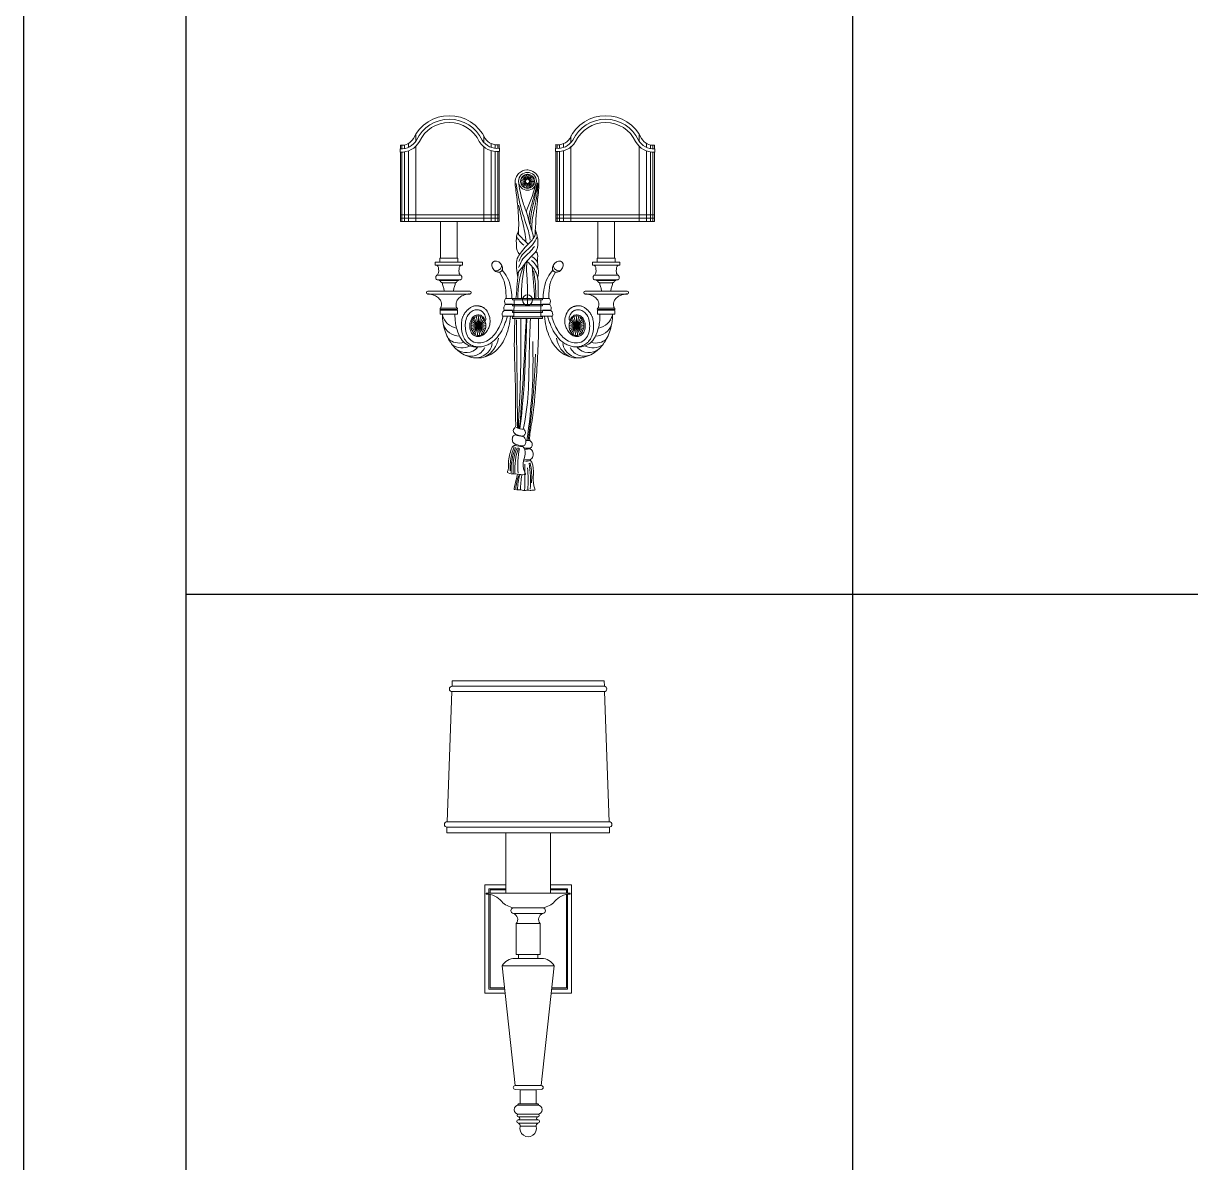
# Model space of a CAD drawing. Header units: inches. Extents: x 274057 to 444617, y 490067 to 635630.
# Drawn here: x 325619 to 326372, y 529808 to 530543 of the extents above; entities that cross this region are included whole.
import ezdxf

# ---------------------------------------------------------------- set-up
doc = ezdxf.new("R2010")
doc.units = ezdxf.units.IN
doc.header["$MEASUREMENT"] = 0
doc.layers.add('Bronze', color=40, linetype='Continuous', lineweight=0)
doc.layers.add('Lighting', color=7, linetype='Continuous', lineweight=0)
for name, color, linetype in [('CQ SPOT DETAIL DIMENSION', 9, 'Continuous'), ('CQ-legend tex box', 3, 'Continuous'), ('E-LITE-FIXT-NORM-CEILING', 3, 'Continuous')]:
    doc.layers.add(name, color=color, linetype=linetype)

# ---------------------------------------------------------------- blocks, each defined once
blk = doc.blocks.new('laudarte T150')
at = {"color": 1, "lineweight": 0}
for p, q in [((-4947.3, -10894.7), (-4932.8, -10894.7)), ((-4940.1, -10901.9), (-4940.1, -10887.5))]:
    blk.add_line(p, q, dxfattribs=at)
blk.add_circle((-4940.1, -10894.7), 7.21, dxfattribs=at)
at = {"layer": 'Bronze', "color": 0, "lineweight": 0}
for p, q in [((-5098.4, -10659.6), (-5098.4, -10669.7)), ((-5001.7, -10661.9), (-5001.7, -10672)), ((-4878.4, -10661.9), (-4878.4, -10672)), ((-4781.7, -10659.6), (-4781.7, -10669.7)), ((-5120.1, -10675.4), (-5120.1, -10680.4)), ((-5120.1, -10685), (-5120.1, -10783.6)), ((-5117.9, -10675.4), (-5117.9, -10680.4)), ((-5117.9, -10685), (-5117.9, -10783.6)), ((-5114.5, -10675.4), (-5114.5, -10680.1)), ((-5114.5, -10684.8), (-5114.5, -10783.6)), ((-5108.8, -10672.9), (-5108.8, -10678.4)), ((-5108.8, -10683.4), (-5108.8, -10783.6)), ((-5098.4, -10676.9), (-5098.4, -10783.6)), ((-5001.7, -10676.9), (-5001.7, -10783.6)), ((-4991.3, -10672.9), (-4991.3, -10678.4)), ((-4991.3, -10683.4), (-4991.3, -10783.6)), ((-4985.6, -10675.4), (-4985.6, -10679.7)), ((-4985.6, -10684.8), (-4985.6, -10783.6)), ((-4982.2, -10675.4), (-4982.2, -10679.8)), ((-4982.2, -10685), (-4982.2, -10783.6)), ((-4980.1, -10675.4), (-4980.1, -10679.6)), ((-4980.1, -10685), (-4980.1, -10783.6)), ((-4900.1, -10675.4), (-4900.1, -10679.6)), ((-4900.1, -10685), (-4900.1, -10783.6)), ((-4897.9, -10675.4), (-4897.9, -10679.8)), ((-4897.9, -10685), (-4897.9, -10783.6)), ((-4894.5, -10675.4), (-4894.5, -10679.7)), ((-4894.5, -10684.8), (-4894.5, -10783.6)), ((-4888.8, -10672.9), (-4888.8, -10678.4)), ((-4888.8, -10683.4), (-4888.8, -10783.6)), ((-4878.4, -10676.9), (-4878.4, -10783.6)), ((-4781.7, -10676.9), (-4781.7, -10783.6)), ((-4771.3, -10672.9), (-4771.3, -10678.4)), ((-4771.3, -10683.4), (-4771.3, -10783.6)), ((-4765.6, -10675.4), (-4765.6, -10680.1)), ((-4765.6, -10684.8), (-4765.6, -10783.6)), ((-4762.2, -10675.4), (-4762.2, -10680.4)), ((-4762.2, -10685), (-4762.2, -10783.6)), ((-4760.1, -10675.4), (-4760.1, -10680.4)), ((-4760.1, -10685), (-4760.1, -10783.6))]:
    blk.add_line(p, q, dxfattribs=at)
at = {"layer": 'Bronze', "lineweight": 0}
for p, q in [((-5034.7, -10859.6), (-5068.3, -10859.6)), ((-5035.3, -10866), (-5067.8, -10866)), ((-5038.3, -10867.1), (-5064.7, -10867.1)), ((-4845.4, -10859.6), (-4811.8, -10859.6)), ((-4844.8, -10866), (-4812.4, -10866)), ((-4841.8, -10867.1), (-4815.4, -10867.1)), ((-5042.2, -10870.3), (-5060.9, -10870.3)), ((-4837.9, -10870.3), (-4819.2, -10870.3))]:
    blk.add_line(p, q, dxfattribs=at)
at = {"layer": 'Bronze', "color": 0, "lineweight": 0}
for points in [[(-5120.1, -10675.4, 0.298295), (-5101.8, -10665.7, -0.631092), (-4999.9, -10665.7, 0.301759), (-4980.1, -10674.5, -0.068954)], [(-4760.1, -10675.4, -0.298295), (-4778.3, -10665.7, 0.631092), (-4880.2, -10665.7, -0.301759), (-4900.1, -10674.5, 0.068954)], [(-5120.5, -10680.3, 0.300102), (-5097.4, -10668, -0.633889), (-5004.3, -10668.1, 0.299887), (-4979.7, -10679.5, 0.299887)], [(-5120.5, -10685, 0.296839), (-5093.3, -10670.1, -0.636601), (-5008.3, -10670.3, 0.295877), (-4979.7, -10684.2, 0.295877)], [(-4759.6, -10680.3, -0.300102), (-4782.7, -10668, 0.633889), (-4875.8, -10668.1, -0.299887), (-4900.4, -10679.5, -0.299887)], [(-4759.6, -10685, -0.296839), (-4786.8, -10670.1, 0.636601), (-4871.8, -10670.3, -0.295877), (-4900.4, -10684.2, -0.295877)]]:
    blk.add_lwpolyline(points, format="xyb", dxfattribs=at)
for points in [[(-5120.5, -10680.3), (-5120.5, -10685)], [(-5120.1, -10680.4), (-5120.1, -10675.4)], [(-5051.5, -10783.6), (-5120.1, -10783.6), (-5120.1, -10685)], [(-4980.1, -10684.2), (-4980.1, -10783.6), (-5051.5, -10783.6)], [(-4980.1, -10674.5), (-4980.1, -10679.6)], [(-4980.1, -10679.6), (-4980.1, -10675.4)], [(-4979.7, -10679.5), (-4979.7, -10684.2)], [(-4900.4, -10679.5), (-4900.4, -10684.2)], [(-4900.1, -10674.5), (-4900.1, -10679.6)], [(-4900.1, -10679.6), (-4900.1, -10675.4)], [(-4900.1, -10684.2), (-4900.1, -10783.6), (-4828.6, -10783.6)], [(-4828.6, -10783.6), (-4760.1, -10783.6), (-4760.1, -10685)], [(-4760.1, -10680.4), (-4760.1, -10675.4)], [(-4759.6, -10680.3), (-4759.6, -10685)]]:
    blk.add_lwpolyline(points, dxfattribs=at)
at = {"layer": 'Bronze', "lineweight": 0}
for points in [[(-4946.9, -10719.3), (-4945.1, -10719), (-4941.7, -10724.1)], [(-4944.9, -10717.8), (-4943.1, -10718), (-4941, -10723.8)], [(-4942.5, -10716.9), (-4940.8, -10717.5), (-4940.3, -10723.7)], [(-4940.1, -10716.6), (-4938.6, -10717.6), (-4939.6, -10723.7)], [(-4937.6, -10716.9), (-4936.4, -10718.2), (-4938.9, -10723.9)], [(-4935.2, -10717.8), (-4934.4, -10719.4), (-4938.3, -10724.3)], [(-4933.2, -10719.3), (-4932.8, -10721), (-4937.7, -10724.8)], [(-4950, -10725.9), (-4948.9, -10724.5), (-4942.9, -10725.9)], [(-4949.9, -10728.4), (-4949.1, -10726.8), (-4943, -10726.6)], [(-4949.6, -10723.5), (-4948.1, -10722.3), (-4942.6, -10725.2)], [(-4949.1, -10730.8), (-4948.8, -10729), (-4942.8, -10727.3)], [(-4948.5, -10721.2), (-4946.8, -10720.5), (-4942.2, -10724.6)], [(-4947.7, -10732.9), (-4947.9, -10731.1), (-4942.6, -10728)], [(-4945.9, -10734.6), (-4946.5, -10732.9), (-4942.1, -10728.6)], [(-4943.7, -10735.8), (-4944.7, -10734.3), (-4941.5, -10729)], [(-4941.3, -10736.4), (-4942.7, -10735.3), (-4940.9, -10729.3)], [(-4938.8, -10736.4), (-4940.4, -10735.6), (-4940.2, -10729.4)], [(-4936.4, -10735.8), (-4938.1, -10735.4), (-4939.4, -10729.4)], [(-4934.2, -10734.6), (-4936, -10734.7), (-4938.8, -10729.1)], [(-4932.4, -10732.9), (-4934.1, -10733.4), (-4938.2, -10728.7)], [(-4931, -10730.8), (-4932.6, -10731.7), (-4937.7, -10728.2)], [(-4931.6, -10721.2), (-4931.7, -10723), (-4937.4, -10725.4)], [(-4930.2, -10728.4), (-4931.5, -10729.7), (-4937.3, -10727.5)], [(-4930.6, -10723.5), (-4931.1, -10725.2), (-4937.2, -10726.1)], [(-4930.1, -10725.9), (-4931, -10727.5), (-4937.2, -10726.8)], [(-5063.8, -10914.7), (-5051.5, -10914.7)], [(-5063.5, -10909.3), (-5051.5, -10909.3)], [(-5063.3, -10908.4), (-5051.5, -10908.4)], [(-5063.2, -10906.2), (-5051.5, -10906.2)], [(-5039.8, -10906.2), (-5051.5, -10906.2)], [(-5039.7, -10908.4), (-5051.5, -10908.4)], [(-5039.6, -10909.3), (-5051.5, -10909.3)], [(-5039.3, -10914.7), (-5051.5, -10914.7)], [(-5009.5, -10931.2), (-5009.5, -10918.9), (-5009.9, -10917.2)], [(-5009.5, -10931.2), (-5006.4, -10919.3), (-5006.4, -10917.9)], [(-4870.6, -10931.2), (-4873.7, -10919.3), (-4873.7, -10917.9)], [(-4870.6, -10931.2), (-4870.6, -10918.9), (-4870.2, -10917.2)], [(-4840.8, -10914.7), (-4828.6, -10914.7)], [(-4840.5, -10909.3), (-4828.6, -10909.3)], [(-4840.4, -10908.4), (-4828.6, -10908.4)], [(-4840.3, -10906.2), (-4828.6, -10906.2)], [(-4816.9, -10906.2), (-4828.6, -10906.2)], [(-4816.8, -10908.4), (-4828.6, -10908.4)], [(-4816.6, -10909.3), (-4828.6, -10909.3)], [(-4816.3, -10914.7), (-4828.6, -10914.7)], [(-5009.5, -10931.2), (-5020, -10930.5)], [(-5009.5, -10931.2), (-5019.9, -10933.1)], [(-5009.5, -10931.2), (-5019.7, -10927.8)], [(-5009.5, -10931.2), (-5019.4, -10935.8)], [(-5009.5, -10931.2), (-5019, -10925.1)], [(-5009.5, -10931.2), (-5018.4, -10938.5)], [(-5009.5, -10931.2), (-5017.7, -10922.4)], [(-5009.5, -10931.2), (-5016.7, -10941.1), (-5016.8, -10941.2)], [(-5009.5, -10931.2), (-5015.4, -10920.4), (-5015.8, -10920)], [(-5009.5, -10931.2), (-5014, -10942.6), (-5014.2, -10943.6)], [(-5009.5, -10931.2), (-5012.5, -10919.3), (-5013.1, -10918.1)], [(-5009.5, -10931.2), (-5011, -10943.3), (-5010.9, -10944.9)], [(-5009.5, -10931.2), (-5003.6, -10920.4), (-5003.4, -10919.8)], [(-5009.5, -10931.2), (-5001.3, -10922.4)], [(-5009.5, -10931.2), (-5000, -10925.1)], [(-5009.5, -10931.2), (-4999.3, -10927.8)], [(-5009.5, -10931.2), (-4999, -10930.5)], [(-5009.5, -10931.2), (-4999.1, -10933.1)], [(-5009.5, -10931.2), (-4999.6, -10935.8)], [(-5009.5, -10931.2), (-5000.6, -10938.5)], [(-5009.5, -10931.2), (-5002.3, -10941.1), (-5002.2, -10941.2)], [(-5009.5, -10931.2), (-5005, -10942.6), (-5004.4, -10943.4)], [(-5009.5, -10931.2), (-5007.9, -10943.3), (-5007.4, -10944.8)], [(-4870.6, -10931.2), (-4881.1, -10930.5)], [(-4870.6, -10931.2), (-4881, -10933.1)], [(-4870.6, -10931.2), (-4880.8, -10927.8)], [(-4870.6, -10931.2), (-4880.5, -10935.8)], [(-4870.6, -10931.2), (-4880.1, -10925.1)], [(-4870.6, -10931.2), (-4879.6, -10938.5)], [(-4870.6, -10931.2), (-4878.8, -10922.4)], [(-4870.6, -10931.2), (-4877.8, -10941.1), (-4877.9, -10941.2)], [(-4870.6, -10931.2), (-4876.5, -10920.4), (-4876.7, -10919.8)], [(-4870.6, -10931.2), (-4875.1, -10942.6), (-4875.7, -10943.4)], [(-4870.6, -10931.2), (-4872.2, -10943.3), (-4872.7, -10944.8)], [(-4870.6, -10931.2), (-4867.6, -10919.3), (-4867, -10918.1)], [(-4870.6, -10931.2), (-4864.7, -10920.4), (-4864.3, -10920)], [(-4870.6, -10931.2), (-4862.4, -10922.4)], [(-4870.6, -10931.2), (-4861.1, -10925.1)], [(-4870.6, -10931.2), (-4860.4, -10927.8)], [(-4870.6, -10931.2), (-4860.1, -10930.5)], [(-4870.6, -10931.2), (-4869.1, -10943.3), (-4869.2, -10944.9)], [(-4870.6, -10931.2), (-4866.1, -10942.6), (-4865.9, -10943.6)], [(-4870.6, -10931.2), (-4863.4, -10941.1), (-4863.4, -10941.2)], [(-4870.6, -10931.2), (-4861.7, -10938.5)], [(-4870.6, -10931.2), (-4860.7, -10935.8)], [(-4870.6, -10931.2), (-4860.2, -10933.1)]]:
    blk.add_lwpolyline(points, dxfattribs=at)
at = {"layer": 'Bronze', "color": 0, "lineweight": 0}
for points in [[(-4980.1, -10778.6), (-5120.1, -10778.6), (-5120.1, -10774), (-4980.1, -10774)], [(-4900.1, -10778.6), (-4760.1, -10778.6), (-4760.1, -10774), (-4900.1, -10774)]]:
    blk.add_lwpolyline(points, close=True, dxfattribs=at)
at = {"layer": 'Bronze', "lineweight": 0}
for points in [[(-5039.8, -10783.6), (-5063.3, -10783.6), (-5063.3, -10835.6), (-5039.8, -10835.6)], [(-4840.3, -10783.6), (-4816.8, -10783.6), (-4816.8, -10835.6), (-4840.3, -10835.6)], [(-5070.9, -10841), (-5032.2, -10841), (-5032.2, -10845.2), (-5070.9, -10845.2)], [(-5038.8, -10835.6), (-5064.3, -10835.6), (-5064.3, -10841), (-5038.8, -10841)], [(-4809.2, -10841), (-4847.9, -10841), (-4847.9, -10845.2), (-4809.2, -10845.2)], [(-4841.3, -10835.6), (-4815.8, -10835.6), (-4815.8, -10841), (-4841.3, -10841)], [(-4961.2, -10892.6), (-4918.9, -10892.6), (-4918.9, -10894.7), (-4961.2, -10894.7)], [(-4961.2, -10901), (-4918.9, -10901), (-4918.9, -10903), (-4961.2, -10903)], [(-4959.1, -10894.7), (-4921.1, -10894.7), (-4920.9, -10918.8), (-4958.9, -10918.8)], [(-4961.2, -10910.3), (-4918.9, -10910.3), (-4918.9, -10912.4), (-4961.2, -10912.4)], [(-4961.2, -10918.8), (-4918.9, -10918.8), (-4918.9, -10920.9), (-4961.2, -10920.9)]]:
    blk.add_lwpolyline(points, close=True, dxfattribs=at)
for points in [[(-5051.5, -10882), (-5081.2, -10882, 1), (-5081.2, -10886.3), (-5051.6, -10886.3)], [(-5051.5, -10882), (-5021.9, -10882, -1), (-5021.9, -10886.3), (-5051.5, -10886.3)], [(-4828.6, -10882), (-4858.3, -10882, 1), (-4858.3, -10886.3), (-4828.6, -10886.3)], [(-4828.6, -10882), (-4798.9, -10882, -1), (-4798.9, -10886.3), (-4828.5, -10886.3)], [(-4961.2, -10901.2), (-4971.6, -10901.2, 0.275839), (-4973.2, -10909.2), (-4961.2, -10909.3)], [(-4961.2, -10892.6), (-4971.4, -10892.5, 0.259568), (-4971.6, -10900.7), (-4961.3, -10900.7)], [(-4918.9, -10892.6), (-4908.7, -10892.5, -0.259568), (-4908.5, -10900.7), (-4918.8, -10900.7)], [(-4918.9, -10901.2), (-4908.5, -10901.2, -0.275839), (-4906.9, -10909.2), (-4918.9, -10909.3)], [(-4961.2, -10909.8), (-4973.3, -10909.7, 0.356307), (-4975.3, -10917.8), (-4959.2, -10917.8)], [(-4918.9, -10909.8), (-4906.8, -10909.7, -0.356307), (-4904.8, -10917.8), (-4920.9, -10917.8)]]:
    blk.add_lwpolyline(points, format="xyb", dxfattribs=at)
for radius in [12.7, 9.99, 2.9]:
    blk.add_circle((-4940.1, -10726.5), radius, dxfattribs=at)
for centre, radius, start, end in [((-4955.9, -10790.1), 34.3, 308.1543, 335.5186), ((-4931.9, -10855.6), 26.8, 123.9941, 146.6678), ((-4985.2, -10844.8), 8.81, 263.6382, 355.4454), ((-4927.4, -10861.6), 29.5, 128.9244, 163.1237), ((-4261, -10925), 689.9, 173.5169, 177.3126), ((-5143, -10889.8), 211.5, 359.2242, 12.7528), ((-5046.7, -10889.2), 120.3, 358.3826, 20.9528), ((-4894.9, -10844.8), 8.81, 184.5546, 276.3618), ((-4783.8, -10886), 168, 168.7327, 182.2739), ((-5036.3, -10909.7), 25.1, 195.261, 260.3441), ((-4843.8, -10909.7), 25.1, 279.6559, 344.739), ((-5036.6, -10922), 23.8, 198.4854, 270.1751), ((-4843.5, -10922), 23.8, 269.8249, 341.5146), ((-5037.4, -10935), 20.7, 224.0227, 290.1321), ((-5017.5, -10942.7), 36.9, 298.0942, 350.6109), ((-4862.6, -10942.7), 36.9, 189.3891, 241.9058), ((-4842.8, -10935), 20.7, 249.8679, 315.9773), ((-5032.5, -10937.4), 25, 234.1726, 296.1093), ((-5027, -10946.9), 22.4, 231.5048, 316.8515), ((-5020.2, -10952.4), 22, 242.407, 334.0171), ((-5013.8, -10952.5), 24.2, 265.3547, 350.3827), ((-4203.3, -10979.7), 744.6, 177.9976, 188.8072), ((-4866.3, -10952.5), 24.2, 189.6173, 274.6453), ((-4859.9, -10952.4), 22, 205.9829, 297.593), ((-4853.1, -10946.9), 22.4, 223.1485, 308.4952), ((-4847.6, -10937.4), 25, 243.8907, 305.8274), ((-3857.3, -10939), 1094.6, 181.7078, 188.1269), ((-4935.9, -11050.9), 27.1, 272.225, 296.0521), ((-4939.1, -11113.5), 19.8, 86.0099, 104.1541), ((-4938.5, -11044.7), 43.2, 276.8379, 290.9401), ((-4935.3, -11051.3), 36.8, 273.1178, 289.967), ((-4935.3, -11069.1), 32.3, 274.6669, 293.9112), ((-4940.9, -11085.9), 18.9, 261.1075, 285.7856), ((-4938.4, -11080.4), 25.7, 258.1688, 274.2846), ((-4936.3, -11049), 53.5, 273.6125, 285.0045), ((-5060.7, -11130.1), 134.3, 355.7319, 10.6609), ((-5015.3, -11134.6), 93.2, 356.7543, 18.8774), ((-4996.6, -11133), 77, 354.7476, 22.0976), ((-4999.2, -11134.9), 82.2, 356.632, 22.3894), ((-4991.4, -11132.7), 76.1, 356.9958, 23.0688), ((-4859.6, -11145.9), 86.5, 166.3866, 185.3826), ((-4938.5, -11106.1), 17, 249.3592, 279.8639), ((-4801.6, -11151.1), 142.9, 169.8444, 184.643), ((-4940.3, -11101.7), 19.6, 258.2677, 281.1609), ((-4722.1, -11150.2), 218.9, 175.3583, 183.6164), ((-4370.9, -11144.3), 565.5, 178.2919, 182.0713), ((-5072.1, -11165.3), 141.9, 0.6767, 9.0012), ((-5031.9, -11169.5), 106.2, 3.1967, 14.5839), ((-4981.8, -11166.3), 58.6, 3.7148, 23.0699)]:
    blk.add_arc(centre, radius, start, end, dxfattribs=at)
at = {"layer": 'Bronze', "lineweight": 0, "extrusion": (0, 0, -1)}
for centre, major_axis, ratio in [((-4983.1, -10847.5), (5.95, -6.33), 0.764848), ((-5009.5, -10931.2), (-0.1, 13.9), 0.756587)]:
    blk.add_ellipse(centre, major_axis=major_axis, ratio=ratio, dxfattribs=at)
at = {"layer": 'Bronze', "lineweight": 0}
for centre, major_axis, ratio in [((-4897.1, -10847.5), (-5.95, -6.33), 0.764848), ((-4870.6, -10931.2), (0.1, 13.9), 0.756587)]:
    blk.add_ellipse(centre, major_axis=major_axis, ratio=ratio, dxfattribs=at)
for points in [[(-4950.9, -10802.5), (-4953.8, -10758.6), (-4956.2, -10732.1), (-4953.5, -10717.1), (-4945.6, -10711.7), (-4939, -10710.4), (-4927.5, -10715.5), (-4923.8, -10721), (-4923.7, -10739.8), (-4926.5, -10764.4), (-4927.6, -10784.5), (-4927.3, -10801.7)], [(-4955.3, -10730.7), (-4950.6, -10762.4), (-4946.3, -10787.1), (-4946.2, -10793.2), (-4946.2, -10797.3)], [(-4954.7, -10729.4), (-4952, -10742.4), (-4945.2, -10773.5), (-4943.7, -10784.5), (-4943.6, -10788.1)], [(-4954.2, -10728.6), (-4949.6, -10746.3), (-4944.9, -10763.7), (-4942.5, -10775.2), (-4941.8, -10780.8)], [(-4952.7, -10726.5), (-4946.5, -10747.9), (-4939.3, -10767.1), (-4938.5, -10770)], [(-4927.4, -10726.5), (-4929.6, -10740.6), (-4934.6, -10759.3), (-4937.7, -10767.9), (-4942.1, -10782.2), (-4946.5, -10798.3), (-4948.3, -10804.3), (-4948.4, -10807.4)], [(-4924.1, -10729.6), (-4928.8, -10755.9), (-4937, -10783.4), (-4943.2, -10805), (-4943.9, -10809.9)], [(-4951.2, -10795.4), (-4953.9, -10804.4), (-4954.1, -10820.6), (-4953.4, -10823.2), (-4946.6, -10831.8), (-4937.7, -10841.7), (-4931, -10850.3), (-4926.1, -10857.2), (-4926.1, -10860.6), (-4926.5, -10861.3)], [(-4951.2, -10795.4), (-4950.9, -10802.3), (-4947.8, -10808.2), (-4936.8, -10820), (-4930.1, -10828.4), (-4925.9, -10835.1), (-4925.5, -10836.1)], [(-4954.1, -10805.1), (-4947, -10816.5), (-4931.1, -10833.2), (-4927.8, -10840.3)], [(-4949.9, -10818.8), (-4942.9, -10827.2), (-4933.6, -10836.5), (-4929, -10845.2), (-4927.2, -10848.7)], [(-4925.9, -10860), (-4924.3, -10846), (-4925.5, -10836.1)], [(-4923.7, -10892.6), (-4924.9, -10881.4), (-4926.3, -10862.5), (-4926.5, -10861.3), (-4927.6, -10854.2)], [(-5081, -10885.8), (-5077.9, -10886.3), (-5070.2, -10889), (-5065, -10892.9), (-5062.4, -10897.4), (-5061.9, -10900.7), (-5062.2, -10903.8), (-5063.4, -10906.4), (-5064, -10907.3), (-5063.2, -10908.7), (-5063.3, -10909.1), (-5063.6, -10909.4), (-5063.8, -10910), (-5063.8, -10914.7)], [(-5022.1, -10885.8), (-5025.2, -10886.3), (-5032.9, -10889), (-5038.1, -10892.9), (-5040.7, -10897.4), (-5041.1, -10900.7), (-5040.9, -10903.8), (-5039.7, -10906.4), (-5039, -10907.3), (-5039.8, -10908.7), (-5039.8, -10909.1), (-5039.4, -10909.4), (-5039.2, -10910), (-5039.3, -10914.7)], [(-4858, -10885.8), (-4854.9, -10886.3), (-4847.2, -10889), (-4842, -10892.9), (-4839.4, -10897.4), (-4839, -10900.7), (-4839.2, -10903.8), (-4840.4, -10906.4), (-4841.1, -10907.3), (-4840.3, -10908.7), (-4840.3, -10909.1), (-4840.7, -10909.4), (-4840.9, -10910), (-4840.8, -10914.7)], [(-4799.1, -10885.8), (-4802.2, -10886.3), (-4809.9, -10889), (-4815.1, -10892.9), (-4817.7, -10897.4), (-4818.2, -10900.7), (-4817.9, -10903.8), (-4816.7, -10906.4), (-4816.1, -10907.3), (-4816.9, -10908.7), (-4816.8, -10909.1), (-4816.5, -10909.4), (-4816.3, -10910), (-4816.3, -10914.7)], [(-4944.2, -10921.1), (-4942.6, -10968.3), (-4934.8, -11074), (-4934.7, -11077.5), (-4935.8, -11079.1), (-4937.2, -11082.4), (-4936.9, -11084.3), (-4935.8, -11086), (-4934.3, -11087.3), (-4933.3, -11087.7), (-4933.2, -11087.9), (-4933.6, -11088.1), (-4935.4, -11089.2), (-4937.4, -11092.3), (-4937.8, -11094.9), (-4937.2, -11098), (-4936.1, -11100.3), (-4934.2, -11101.2), (-4932.1, -11101.7), (-4932, -11101.8), (-4932.4, -11102.2), (-4933.3, -11102.4), (-4934.6, -11103.6), (-4935.9, -11105.7), (-4936.8, -11109.2), (-4936.4, -11138.8), (-4937, -11141.8), (-4936.8, -11141.8), (-4935.2, -11142.1), (-4925.6, -11141.4), (-4916.9, -11140.9), (-4912.8, -11139.9), (-4911.6, -11138), (-4911.7, -11137.8), (-4913.1, -11127.4), (-4916.6, -11108), (-4919.4, -11102.2), (-4921.3, -11100.9), (-4922.6, -11100.5), (-4922.6, -11099.1), (-4921.2, -11098.1), (-4918.6, -11093.2), (-4919.6, -11087.8), (-4921.5, -11086.2), (-4923, -11085.7), (-4923.1, -11085.1), (-4922.4, -11084.2), (-4920.9, -11082.3), (-4919.9, -11079.8), (-4921.3, -11076.6), (-4922.8, -11075), (-4923.4, -11072.8), (-4923.4, -11069.6), (-4923.3, -11031.2), (-4921.5, -10970.4), (-4922.1, -10921.1)], [(-4927.1, -11076.5), (-4930.1, -11004.5), (-4930.8, -10921.1)], [(-4925.9, -11076), (-4925.5, -11026.7), (-4924.3, -10922.9)]]:
    blk.add_spline(points, degree=3, dxfattribs=at)
for points, knots in [([(-4927.4, -10760.1), (-4929.3, -10768.4), (-4932.4, -10781.2), (-4936.5, -10798.6), (-4937.5, -10808), (-4937.9, -10812.7)], [0, 0, 0, 0, 25.485911, 39.395704, 53.714859, 53.714859, 53.714859, 53.714859]), ([(-4927.5, -10796.9), (-4926.8, -10798.2), (-4925.9, -10800.7), (-4932.6, -10806.9), (-4936.9, -10812), (-4941, -10815.7)], [0, 0, 0, 0, 3.043732, 7.415023, 24.29117, 24.29117, 24.29117, 24.29117]), ([(-4929, -10829.9), (-4928.2, -10829.1), (-4924.4, -10825), (-4924.3, -10814.2), (-4924.1, -10803.9), (-4926.5, -10798.5), (-4927.5, -10796.9)], [72.109381, 72.109381, 72.109381, 72.109381, 75.349525, 88.635986, 101.826513, 106.247988, 106.247988, 106.247988, 106.247988]), ([(-4952.1, -10825.7), (-4952.7, -10826.4), (-4955.4, -10829.9), (-4952.5, -10843.3), (-4957.5, -10855.4), (-4954.4, -10863.3), (-4954.2, -10863.7)], [39.30217, 39.30217, 39.30217, 39.30217, 42.035863, 52.283079, 76.662266, 77.897437, 77.897437, 77.897437, 77.897437]), ([(-5069.4, -10845.2), (-5068.5, -10845.7), (-5066.2, -10846.8), (-5066.1, -10851.3), (-5065.6, -10855), (-5066.8, -10858.1), (-5068.4, -10859.5), (-5069.6, -10860.6), (-5070.2, -10862), (-5070.2, -10863.6), (-5069.5, -10865.2), (-5067.8, -10866.3), (-5065.7, -10865.6), (-5065, -10867.1), (-5064.1, -10867.2), (-5062.9, -10867.9), (-5063, -10870), (-5061.5, -10870.1), (-5060.7, -10870.2), (-5060.6, -10873.1), (-5058.7, -10876.5), (-5058.3, -10880.2), (-5058.2, -10882)], [0, 0, 0, 0, 2.91398, 7.246775, 11.842572, 14.561696, 16.606637, 18.182231, 19.308587, 21.157082, 22.788951, 24.342065, 26.804687, 27.957566, 28.515678, 29.246821, 31.998962, 32.720639, 33.381562, 34.202309, 40.17056, 45.449802, 45.449802, 45.449802, 45.449802]), ([(-5033.6, -10845.2), (-5034.5, -10845.7), (-5036.9, -10846.8), (-5037, -10851.3), (-5037.4, -10855), (-5036.3, -10858.1), (-5034.7, -10859.5), (-5033.5, -10860.6), (-5032.9, -10862), (-5032.9, -10863.6), (-5033.6, -10865.2), (-5035.2, -10866.3), (-5037.3, -10865.6), (-5038.1, -10867.1), (-5038.9, -10867.2), (-5040.1, -10867.9), (-5040.1, -10870), (-5041.5, -10870.1), (-5042.4, -10870.2), (-5042.5, -10873.1), (-5044.3, -10876.5), (-5044.7, -10880.2), (-5044.9, -10882)], [0, 0, 0, 0, 2.91398, 7.246775, 11.842572, 14.561696, 16.606637, 18.182231, 19.308587, 21.157082, 22.788951, 24.342065, 26.804687, 27.957566, 28.515678, 29.246821, 31.998962, 32.720639, 33.381562, 34.202309, 40.17056, 45.449802, 45.449802, 45.449802, 45.449802]), ([(-4955.5, -10892.6), (-4955.4, -10887.5), (-4955.1, -10878.4), (-4955.3, -10867.8), (-4953.5, -10859.1), (-4950.6, -10851.7), (-4944.9, -10845.1), (-4941, -10841.4), (-4939.3, -10839.8)], [0, 0, 0, 0, 15.408683, 27.24496, 31.74597, 41.853784, 50.700117, 57.807121, 57.807121, 57.807121, 57.807121]), ([(-4939.8, -10892.6), (-4940.1, -10877.2), (-4939.7, -10863.7), (-4938.3, -10851.3), (-4939.3, -10839.8)], [137.434449, 137.434449, 137.434449, 137.434449, 181.991232, 208.301888, 208.301888, 208.301888, 208.301888]), ([(-4846.5, -10845.2), (-4845.6, -10845.7), (-4843.3, -10846.8), (-4843.1, -10851.3), (-4842.7, -10855), (-4843.8, -10858.1), (-4845.4, -10859.5), (-4846.6, -10860.6), (-4847.2, -10862), (-4847.3, -10863.6), (-4846.5, -10865.2), (-4844.9, -10866.3), (-4842.8, -10865.6), (-4842, -10867.1), (-4841.2, -10867.2), (-4840, -10867.9), (-4840, -10870), (-4838.6, -10870.1), (-4837.7, -10870.2), (-4837.6, -10873.1), (-4835.8, -10876.5), (-4835.4, -10880.2), (-4835.2, -10882)], [0, 0, 0, 0, 2.91398, 7.246775, 11.842572, 14.561696, 16.606637, 18.182231, 19.308587, 21.157082, 22.788951, 24.342065, 26.804687, 27.957566, 28.515678, 29.246821, 31.998962, 32.720639, 33.381562, 34.202309, 40.17056, 45.449802, 45.449802, 45.449802, 45.449802]), ([(-4810.7, -10845.2), (-4811.6, -10845.7), (-4813.9, -10846.8), (-4814, -10851.3), (-4814.5, -10855), (-4813.3, -10858.1), (-4811.7, -10859.5), (-4810.5, -10860.6), (-4810, -10862), (-4809.9, -10863.6), (-4810.6, -10865.2), (-4812.3, -10866.3), (-4814.4, -10865.6), (-4815.1, -10867.1), (-4816, -10867.2), (-4817.2, -10867.9), (-4817.1, -10870), (-4818.6, -10870.1), (-4819.4, -10870.2), (-4819.5, -10873.1), (-4821.4, -10876.5), (-4821.8, -10880.2), (-4821.9, -10882)], [0, 0, 0, 0, 2.91398, 7.246775, 11.842572, 14.561696, 16.606637, 18.182231, 19.308587, 21.157082, 22.788951, 24.342065, 26.804687, 27.957566, 28.515678, 29.246821, 31.998962, 32.720639, 33.381562, 34.202309, 40.17056, 45.449802, 45.449802, 45.449802, 45.449802]), ([(-4979.8, -10855.2), (-4977, -10859.9), (-4971.5, -10869.2), (-4970.6, -10882.2), (-4970.4, -10890.4), (-4970.4, -10892.6)], [0, 0, 0, 0, 13.799921, 31.87904, 38.261377, 38.261377, 38.261377, 38.261377]), ([(-4976, -10852.2), (-4973.4, -10855.6), (-4967.8, -10863.4), (-4963.2, -10876.7), (-4962.4, -10886.9), (-4962.3, -10891.9), (-4962.3, -10892.6)], [0, 0, 0, 0, 12.648486, 28.715628, 41.297626, 43.510724, 43.510724, 43.510724, 43.510724]), ([(-4904.1, -10852.2), (-4906.7, -10855.6), (-4912.4, -10863.4), (-4916.9, -10876.7), (-4917.8, -10886.9), (-4917.8, -10891.9), (-4917.9, -10892.6)], [0, 0, 0, 0, 12.648486, 28.715628, 41.297626, 43.510724, 43.510724, 43.510724, 43.510724]), ([(-4900.3, -10855.2), (-4903.1, -10859.9), (-4908.6, -10869.2), (-4909.5, -10882.2), (-4909.7, -10890.4), (-4909.7, -10892.6)], [0, 0, 0, 0, 13.799921, 31.87904, 38.261377, 38.261377, 38.261377, 38.261377]), ([(-4964, -10917.8), (-4964.5, -10922.6), (-4966.7, -10936.1), (-4973.7, -10955.2), (-4987.3, -10970), (-5001.9, -10976.7), (-5019.2, -10977.7), (-5036.5, -10969.8), (-5050.8, -10954.4), (-5057.8, -10937.6), (-5060.5, -10923.6), (-5060.5, -10916.8), (-5060.5, -10914.7)], [68.77354, 68.77354, 68.77354, 68.77354, 83.328832, 109.82437, 128.341011, 142.059858, 156.847278, 179.098943, 196.461797, 218.812843, 232.639176, 239.086597, 239.086597, 239.086597, 239.086597]), ([(-5006, -10961), (-5008.4, -10961.2), (-5015.4, -10961.9), (-5026.2, -10958.8), (-5035.7, -10949.4), (-5039.6, -10938.6), (-5042, -10928.5), (-5042.8, -10921), (-5042.8, -10916.4), (-5042.8, -10914.7)], [0, 0, 0, 0, 7.261049, 21.155367, 31.846231, 46.071598, 54.799496, 63.195458, 68.498371, 68.498371, 68.498371, 68.498371]), ([(-4968.7, -10917.8), (-4968.9, -10918.8), (-4969.2, -10919.7), (-4969.8, -10921.6), (-4970.1, -10922.6), (-4971.1, -10925.6), (-4971.8, -10927.6), (-4973.5, -10932), (-4974.6, -10934.4), (-4976.8, -10938.7), (-4977.9, -10940.6), (-4980.3, -10944.3), (-4981.6, -10946.1), (-4984.7, -10949.7), (-4986.5, -10951.5), (-4990, -10954.5), (-4991.6, -10955.6), (-4995.1, -10957.7), (-4997, -10958.6), (-5000.9, -10960.1), (-5002.9, -10960.6), (-5007.2, -10961.2), (-5009.4, -10961.2), (-5013.8, -10960.8), (-5016, -10960.3), (-5020.2, -10958.5), (-5022.2, -10957.4), (-5025.3, -10954.9), (-5026.5, -10953.7), (-5028.1, -10951.6), (-5028.7, -10950.8), (-5029.6, -10949.3), (-5030.1, -10948.5), (-5031.5, -10945.5), (-5032.2, -10943.3), (-5032.9, -10940.1), (-5033.1, -10939.2), (-5033.4, -10937.3), (-5033.5, -10936.4), (-5033.8, -10933.6), (-5033.8, -10931.7), (-5033.8, -10929.3), (-5033.7, -10928.7), (-5033.6, -10927.4), (-5033.6, -10926.8), (-5033.4, -10924.9), (-5033.2, -10923.6), (-5032.6, -10921.3), (-5032.3, -10920.3), (-5031.8, -10918.7), (-5031.6, -10918.2), (-5031, -10916.9), (-5030.6, -10916.1), (-5029.7, -10914.6), (-5029.2, -10913.8), (-5028.2, -10912.5), (-5027.7, -10911.8), (-5026.7, -10910.7), (-5026.3, -10910.2), (-5025.6, -10909.4), (-5025.3, -10909.1), (-5024.8, -10908.6), (-5024.6, -10908.4), (-5024.1, -10908), (-5023.8, -10907.8), (-5023.1, -10907.1), (-5022.5, -10906.6), (-5021.3, -10905.7), (-5020.6, -10905.3), (-5019.3, -10904.5), (-5018.7, -10904.2), (-5017.5, -10903.7), (-5016.9, -10903.5), (-5015.6, -10903.2), (-5015, -10903.1), (-5013.1, -10902.8), (-5011.8, -10902.8), (-5010, -10903), (-5009.5, -10903), (-5008.6, -10903.2), (-5008.2, -10903.3), (-5007.3, -10903.5), (-5006.9, -10903.6), (-5005.6, -10903.9), (-5004.8, -10904.3), (-5003.5, -10904.9), (-5003, -10905.2), (-5002.2, -10905.6), (-5001.9, -10905.9), (-5001.2, -10906.3), (-5000.9, -10906.5), (-5000.1, -10907.3), (-4999.5, -10907.8), (-4999, -10908.4), (-4997.9, -10909.5), (-4996.1, -10912.5)], [62.368868, 62.368868, 62.368868, 62.368868, 65.178196, 65.178196, 68.166392, 68.166392, 74.142784, 74.142784, 81.519402, 81.519402, 87.423241, 87.423241, 93.32708, 93.32708, 99.991483, 99.991483, 105.103697, 105.103697, 110.215912, 110.215912, 115.328126, 115.328126, 120.440341, 120.440341, 125.552555, 125.552555, 130.66477, 130.66477, 134.534525, 134.534525, 136.620482, 136.620482, 138.706439, 138.706439, 144.422312, 144.422312, 146.880314, 146.880314, 149.338315, 149.338315, 154.254317, 154.254317, 155.880578, 155.880578, 157.506838, 157.506838, 160.759359, 160.759359, 163.253462, 163.253462, 164.506869, 164.506869, 166.58847, 166.58847, 168.670071, 168.670071, 170.685773, 170.685773, 172.32509, 172.32509, 173.340739, 173.340739, 174.136049, 174.136049, 174.93136, 174.93136, 176.52198, 176.52198, 178.260526, 178.260526, 179.620764, 179.620764, 180.805592, 180.805592, 181.99042, 181.99042, 184.632132, 184.632132, 185.76939, 185.76939, 186.684473, 186.684473, 187.599556, 187.599556, 189.429722, 189.429722, 190.444958, 190.444958, 191.171442, 191.171442, 191.897926, 191.897926, 193.350895, 193.350895, 193.386195, 193.386195, 193.386195, 193.386195]), ([(-4974.5, -10917.8), (-4976.5, -10924.8), (-4981.2, -10937.6), (-4992.9, -10951.1), (-5005.6, -10956.2), (-5016.4, -10955.2), (-5024.7, -10948.5), (-5027.9, -10938.9), (-5028.5, -10929.3), (-5027.1, -10919.8), (-5022.1, -10912.8), (-5015.9, -10908.4), (-5009.9, -10908.3), (-5004.8, -10910.1), (-5000.7, -10914.8), (-4999, -10919.3), (-4998.8, -10923.6), (-5000, -10923.9), (-5001.3, -10922.2), (-5001.9, -10919.4), (-5005.5, -10916.2), (-5010, -10915.6), (-5016.4, -10917.2), (-5020.3, -10922.8), (-5022.4, -10930.2), (-5021.6, -10938.1), (-5017.7, -10944.2), (-5012.2, -10946.7), (-5005.8, -10946.3), (-4999.8, -10942.2), (-4995.6, -10936.2), (-4993, -10929.3), (-4992.8, -10921.1), (-4994.6, -10915.4), (-4996.1, -10912.5)], [63.972521, 63.972521, 63.972521, 63.972521, 85.806833, 104.412492, 115.567352, 125.580001, 135.68145, 145.530668, 154.972089, 164.588595, 173.546858, 180.243663, 186.061543, 190.762198, 196.154629, 202.969451, 206.076971, 206.609447, 208.25225, 211.802921, 215.706133, 221.205285, 226.249122, 232.843546, 240.35907, 249.06574, 256.012737, 261.099986, 266.40181, 274.285578, 282.057989, 288.099747, 296.23284, 305.871981, 305.871981, 305.871981, 305.871981]), ([(-4916.2, -10917.8), (-4915.6, -10922.6), (-4913.4, -10936.1), (-4906.4, -10955.2), (-4892.8, -10970), (-4878.2, -10976.7), (-4860.9, -10977.7), (-4843.6, -10969.8), (-4829.3, -10954.4), (-4822.3, -10937.6), (-4819.6, -10923.6), (-4819.6, -10916.8), (-4819.6, -10914.7)], [68.77354, 68.77354, 68.77354, 68.77354, 83.328832, 109.82437, 128.341011, 142.059858, 156.847278, 179.098943, 196.461797, 218.812843, 232.639176, 239.086597, 239.086597, 239.086597, 239.086597]), ([(-4911.5, -10917.8), (-4911.2, -10918.8), (-4910.9, -10919.7), (-4910.3, -10921.6), (-4910, -10922.6), (-4909, -10925.6), (-4908.3, -10927.6), (-4906.6, -10932), (-4905.5, -10934.4), (-4903.3, -10938.7), (-4902.3, -10940.6), (-4899.9, -10944.3), (-4898.5, -10946.1), (-4895.4, -10949.7), (-4893.6, -10951.5), (-4890.1, -10954.5), (-4888.5, -10955.6), (-4885, -10957.7), (-4883.1, -10958.6), (-4879.2, -10960.1), (-4877.2, -10960.6), (-4872.9, -10961.2), (-4870.7, -10961.2), (-4866.3, -10960.8), (-4864.1, -10960.3), (-4859.9, -10958.5), (-4857.9, -10957.4), (-4854.8, -10954.9), (-4853.6, -10953.7), (-4852, -10951.6), (-4851.4, -10950.8), (-4850.5, -10949.3), (-4850, -10948.5), (-4848.6, -10945.5), (-4847.9, -10943.3), (-4847.2, -10940.1), (-4847, -10939.2), (-4846.7, -10937.3), (-4846.6, -10936.4), (-4846.3, -10933.6), (-4846.3, -10931.7), (-4846.4, -10929.3), (-4846.4, -10928.7), (-4846.5, -10927.4), (-4846.5, -10926.8), (-4846.7, -10924.9), (-4846.9, -10923.6), (-4847.5, -10921.3), (-4847.8, -10920.3), (-4848.3, -10918.7), (-4848.5, -10918.2), (-4849.1, -10916.9), (-4849.5, -10916.1), (-4850.4, -10914.6), (-4850.9, -10913.8), (-4851.9, -10912.5), (-4852.4, -10911.8), (-4853.4, -10910.7), (-4853.8, -10910.2), (-4854.5, -10909.4), (-4854.8, -10909.1), (-4855.3, -10908.6), (-4855.6, -10908.4), (-4856, -10908), (-4856.3, -10907.8), (-4857, -10907.1), (-4857.6, -10906.6), (-4858.8, -10905.7), (-4859.5, -10905.3), (-4860.8, -10904.5), (-4861.4, -10904.2), (-4862.6, -10903.7), (-4863.3, -10903.5), (-4864.5, -10903.2), (-4865.1, -10903.1), (-4867, -10902.8), (-4868.3, -10902.8), (-4870.1, -10903), (-4870.6, -10903), (-4871.5, -10903.2), (-4872, -10903.3), (-4872.8, -10903.5), (-4873.2, -10903.6), (-4874.5, -10903.9), (-4875.3, -10904.3), (-4876.7, -10904.9), (-4877.1, -10905.2), (-4877.9, -10905.6), (-4878.2, -10905.9), (-4878.9, -10906.3), (-4879.2, -10906.5), (-4880, -10907.3), (-4880.6, -10907.8), (-4881.1, -10908.4), (-4882.2, -10909.5), (-4884, -10912.5)], [62.368868, 62.368868, 62.368868, 62.368868, 65.178196, 65.178196, 68.166392, 68.166392, 74.142784, 74.142784, 81.519402, 81.519402, 87.423241, 87.423241, 93.32708, 93.32708, 99.991483, 99.991483, 105.103697, 105.103697, 110.215912, 110.215912, 115.328126, 115.328126, 120.440341, 120.440341, 125.552555, 125.552555, 130.66477, 130.66477, 134.534525, 134.534525, 136.620482, 136.620482, 138.706439, 138.706439, 144.422312, 144.422312, 146.880314, 146.880314, 149.338315, 149.338315, 154.254317, 154.254317, 155.880578, 155.880578, 157.506838, 157.506838, 160.759359, 160.759359, 163.253462, 163.253462, 164.506869, 164.506869, 166.58847, 166.58847, 168.670071, 168.670071, 170.685773, 170.685773, 172.32509, 172.32509, 173.340739, 173.340739, 174.136049, 174.136049, 174.93136, 174.93136, 176.52198, 176.52198, 178.260526, 178.260526, 179.620764, 179.620764, 180.805592, 180.805592, 181.99042, 181.99042, 184.632132, 184.632132, 185.76939, 185.76939, 186.684473, 186.684473, 187.599556, 187.599556, 189.429722, 189.429722, 190.444958, 190.444958, 191.171442, 191.171442, 191.897926, 191.897926, 193.350895, 193.350895, 193.386195, 193.386195, 193.386195, 193.386195]), ([(-4905.6, -10917.8), (-4903.6, -10924.8), (-4899, -10937.6), (-4887.2, -10951.1), (-4874.6, -10956.2), (-4863.7, -10955.2), (-4855.4, -10948.5), (-4852.2, -10938.9), (-4851.6, -10929.3), (-4853, -10919.8), (-4858, -10912.8), (-4864.2, -10908.4), (-4870.3, -10908.3), (-4875.3, -10910.1), (-4879.4, -10914.8), (-4881.1, -10919.3), (-4881.3, -10923.6), (-4880.1, -10923.9), (-4878.8, -10922.2), (-4878.2, -10919.4), (-4874.6, -10916.2), (-4870.1, -10915.6), (-4863.7, -10917.2), (-4859.8, -10922.8), (-4857.7, -10930.2), (-4858.5, -10938.1), (-4862.4, -10944.2), (-4868, -10946.7), (-4874.3, -10946.3), (-4880.3, -10942.2), (-4884.5, -10936.2), (-4887.1, -10929.3), (-4887.3, -10921.1), (-4885.5, -10915.4), (-4884, -10912.5)], [63.972521, 63.972521, 63.972521, 63.972521, 85.806833, 104.412492, 115.567352, 125.580001, 135.68145, 145.530668, 154.972089, 164.588595, 173.546858, 180.243663, 186.061543, 190.762198, 196.154629, 202.969451, 206.076971, 206.609447, 208.25225, 211.802921, 215.706133, 221.205285, 226.249122, 232.843546, 240.35907, 249.06574, 256.012737, 261.099986, 266.40181, 274.285578, 282.057989, 288.099747, 296.23284, 305.871981, 305.871981, 305.871981, 305.871981]), ([(-4874.1, -10961), (-4871.7, -10961.2), (-4864.7, -10961.9), (-4853.9, -10958.8), (-4844.4, -10949.4), (-4840.6, -10938.6), (-4838.1, -10928.5), (-4837.3, -10921), (-4837.3, -10916.4), (-4837.3, -10914.7)], [0, 0, 0, 0, 7.261049, 21.155367, 31.846231, 46.071598, 54.799496, 63.195458, 68.498371, 68.498371, 68.498371, 68.498371]), ([(-4955.7, -10920.9), (-4956.5, -10941.9), (-4952.6, -11007.7), (-4948.7, -11057.3), (-4943.8, -11080), (-4942.8, -11094), (-4946.7, -11096.2), (-4947.2, -11100.1), (-4946.1, -11103.8), (-4943.9, -11104.2), (-4943.4, -11105.2), (-4944.1, -11106), (-4945.6, -11106.8), (-4947.9, -11109.6), (-4948.3, -11113.8), (-4947.6, -11118.2), (-4945.5, -11119.8), (-4944.1, -11121), (-4944.5, -11122.3), (-4946.2, -11124.5), (-4948.9, -11132.6), (-4948.1, -11146.2), (-4948, -11156.7), (-4951.2, -11164.1), (-4947.2, -11164.1), (-4944.3, -11165), (-4940.3, -11163.6), (-4936.2, -11165.4), (-4930.1, -11162.9), (-4925.5, -11163.9), (-4920.9, -11163.3), (-4921.6, -11157.7), (-4923.9, -11151.2), (-4925.4, -11144.3), (-4925.9, -11141.5)], [0, 0, 0, 0, 63.005215, 126.817892, 146.362569, 151.366539, 153.776919, 158.198811, 162.149977, 163.728475, 164.268086, 165.007618, 166.55185, 169.503483, 175.217829, 178.778074, 182.209742, 182.968525, 183.994076, 185.69064, 191.64534, 208.701603, 225.183305, 226.415433, 228.688814, 233.391741, 237.311739, 240.069316, 246.216214, 255.094655, 256.482982, 257.180185, 270.105272, 278.690234, 278.690234, 278.690234, 278.690234]), ([(-4929.3, -11077.1), (-4931.6, -11058.2), (-4935.6, -11025.7), (-4938.5, -10942.8), (-4939.1, -10921.1)], [0, 0, 0, 0, 66.748648, 114.155902, 114.155902, 114.155902, 114.155902])]:
    blk.add_open_spline(points, degree=3, knots=knots, dxfattribs=at)
blk.add_open_spline([(-4938.3, -10921.1), (-4938.1, -10922.3), (-4933.7, -11028.9), (-4928.5, -11076.9)], degree=3, dxfattribs=at)
blk = doc.blocks.new('laudarte T912 f')
at = {"layer": 'Lighting', "color": 4, "lineweight": 0}
for p, q in [((39906.6, 14271.7), (39927.1, 14271.7)), ((39947.7, 14271.7), (39927.1, 14271.7)), ((39913.5, 14258.3), (39927.1, 14258.3)), ((39940.8, 14258.3), (39927.1, 14258.3)), ((39913.5, 14252.8), (39927.1, 14252.8)), ((39940.7, 14252.8), (39927.1, 14252.8)), ((39916.1, 14243.8), (39927.1, 14243.8)), ((39938.2, 14243.8), (39927.1, 14243.8)), ((39918.1, 14215.3), (39927.1, 14215.3)), ((39936.1, 14215.3), (39927.1, 14215.3)), ((39903.1, 14204.8), (39927.1, 14204.8)), ((39918.1, 14211.6), (39927.1, 14211.6)), ((39936.1, 14211.6), (39927.1, 14211.6)), ((39951.2, 14204.8), (39927.1, 14204.8)), ((39915.1, 14094.4), (39927.1, 14094.4)), ((39919.9, 14090.6), (39927.1, 14090.6)), ((39939.2, 14094.4), (39927.1, 14094.4)), ((39934.3, 14090.6), (39927.1, 14090.6)), ((39918.2, 14076.4), (39927.1, 14076.4)), ((39919.9, 14077.5), (39927.1, 14077.5)), ((39934.4, 14077.5), (39927.1, 14077.5)), ((39936.1, 14076.4), (39927.1, 14076.4)), ((39918.1, 14065.5), (39927.1, 14065.5)), ((39918.2, 14068), (39927.1, 14068)), ((39936.1, 14068), (39927.1, 14068)), ((39936.2, 14065.5), (39927.1, 14065.5)), ((39918.1, 14059.8), (39927.1, 14059.8)), ((39918.2, 14063), (39927.1, 14063)), ((39919.7, 14056.9), (39927.1, 14056.9)), ((39936.1, 14063), (39927.1, 14063)), ((39936.2, 14059.8), (39927.1, 14059.8)), ((39934.5, 14056.9), (39927.1, 14056.9))]:
    blk.add_line(p, q, dxfattribs=at)
for points in [[(39927.1, 14462.3), (39857.1, 14462.3, 1), (39857.1, 14457.3), (39927.1, 14457.3)], [(39927.1, 14462.3), (39997.1, 14462.3, -1), (39997.1, 14457.3), (39927.1, 14457.3)], [(39927.1, 14332.5), (39852.5, 14332.5, -1), (39852.5, 14337.5), (39927.1, 14337.5)], [(39927.1, 14332.5), (40001.8, 14332.5, 1), (40001.8, 14337.5), (39927.1, 14337.5)], [(39906.6, 14327.3), (39906.6, 14271.7), (39888.5, 14271.7), (39888.5, 14270.8, -0.219048), (39902.8, 14264, 0.173088), (39913.5, 14258.3, 0.815925), (39913.5, 14252.8, -0.55576), (39916.1, 14243.8), (39916.1, 14215.3), (39918.1, 14215.3), (39918.1, 14211.6), (39914.9, 14211.6, 0.268633), (39903.1, 14204.8), (39915.1, 14094.4, 0.986853), (39915.1, 14090.9), (39919.9, 14090.6), (39919.9, 14077.5), (39918.2, 14077.5, 1.069374), (39918.2, 14076.4, 0.950303), (39918.2, 14068, 1), (39918.2, 14065.5, -1), (39918.2, 14063, 1), (39918.2, 14059.8, -0.359734), (39919.7, 14056.9, 1.298272), (39934.5, 14056.9, -1.192837)], [(39947.7, 14327.3), (39947.7, 14271.7), (39965.8, 14271.7), (39965.8, 14270.8, 0.219048), (39951.5, 14264, -0.173088), (39940.8, 14258.3, -0.815925), (39940.7, 14252.8, 0.55576), (39938.2, 14243.8), (39938.2, 14215.3), (39936.1, 14215.3), (39936.1, 14211.6), (39939.4, 14211.6, -0.268633), (39951.2, 14204.8), (39939.2, 14094.4, -0.986853), (39939.2, 14090.9), (39934.4, 14090.6), (39934.4, 14077.5), (39936.1, 14077.5, -1.069374), (39936.1, 14076.4, -0.950303), (39936.1, 14068, -1), (39936.1, 14065.5, 1), (39936.1, 14063, -1), (39936.1, 14059.8, 0.359734), (39934.5, 14056.9, -1.298272), (39919.7, 14056.9, 1.192837)]]:
    blk.add_lwpolyline(points, format="xyb", dxfattribs=at)
for points in [[(39857, 14462.3), (39857.1, 14467.3), (39997.1, 14467.3), (39997.3, 14462.3)], [(39852.5, 14337.5), (39856.8, 14457.3)], [(39997.5, 14457.3), (40001.8, 14337.5)], [(40002, 14332.5), (40002.1, 14327.3), (39852.1, 14327.3), (39852.3, 14332.5)], [(39905.8, 14179.5), (39887.1, 14179.5), (39887.1, 14279.5), (39906.6, 14279.5)], [(39947.7, 14279.5), (39967.1, 14279.5), (39967.1, 14179.5), (39948.5, 14179.5)], [(39890.9, 14271.7), (39890.9, 14275.7), (39906.6, 14275.7)], [(39905.4, 14183.3), (39890.9, 14183.3), (39890.9, 14270.6)], [(39892, 14271.7), (39892, 14274.7), (39906.6, 14274.7)], [(39905.3, 14184.4), (39892, 14184.4), (39892, 14270.4)], [(39947.7, 14275.7), (39963.3, 14275.7), (39963.3, 14271.7)], [(39947.7, 14274.7), (39962.3, 14274.7), (39962.3, 14271.7)], [(39963.3, 14270.6), (39963.3, 14183.3), (39948.9, 14183.3)], [(39962.3, 14270.4), (39962.3, 14184.4), (39949, 14184.4)]]:
    blk.add_lwpolyline(points, dxfattribs=at)
blk = doc.blocks.new('SMDS')
at = {"layer": 'CQ-legend tex box'}
for p, q in [((384527.9, 477684.06), (384527.9, 472859.89)), ((385062.59, 476469.48), (385062.57, 472716.65)), ((384632.85, 474248.92), (386097.2, 474248.92))]:
    blk.add_line(p, q, dxfattribs=at)
blk.add_lwpolyline([(384632.87, 472716.65), (384632.87, 480364.08), (386097.23, 480364.08), (386097.2, 472716.65)], dxfattribs=at)
at = {"layer": 'E-LITE-FIXT-NORM-CEILING', "xscale": -0.455, "yscale": 0.455, "zscale": 0.455, "rotation": 359.9999999999998}
blk.add_blockref('laudarte T150', (382605.24, 479395.81), dxfattribs=at)
at = {"layer": 'E-LITE-FIXT-NORM-CEILING', "xscale": 0.7000000000000001, "yscale": 0.7000000000000001, "zscale": 0.7000000000000001}
blk.add_blockref('laudarte T912 f', (356904.42, 464066.04), dxfattribs=at)

msp = doc.modelspace()

# ---------------------------------------------------------------- block references
at = {"layer": 'CQ SPOT DETAIL DIMENSION'}
msp.add_blockref('SMDS', (-58908.52, 55925.46), dxfattribs=at)

doc.saveas('drawing.dxf')
